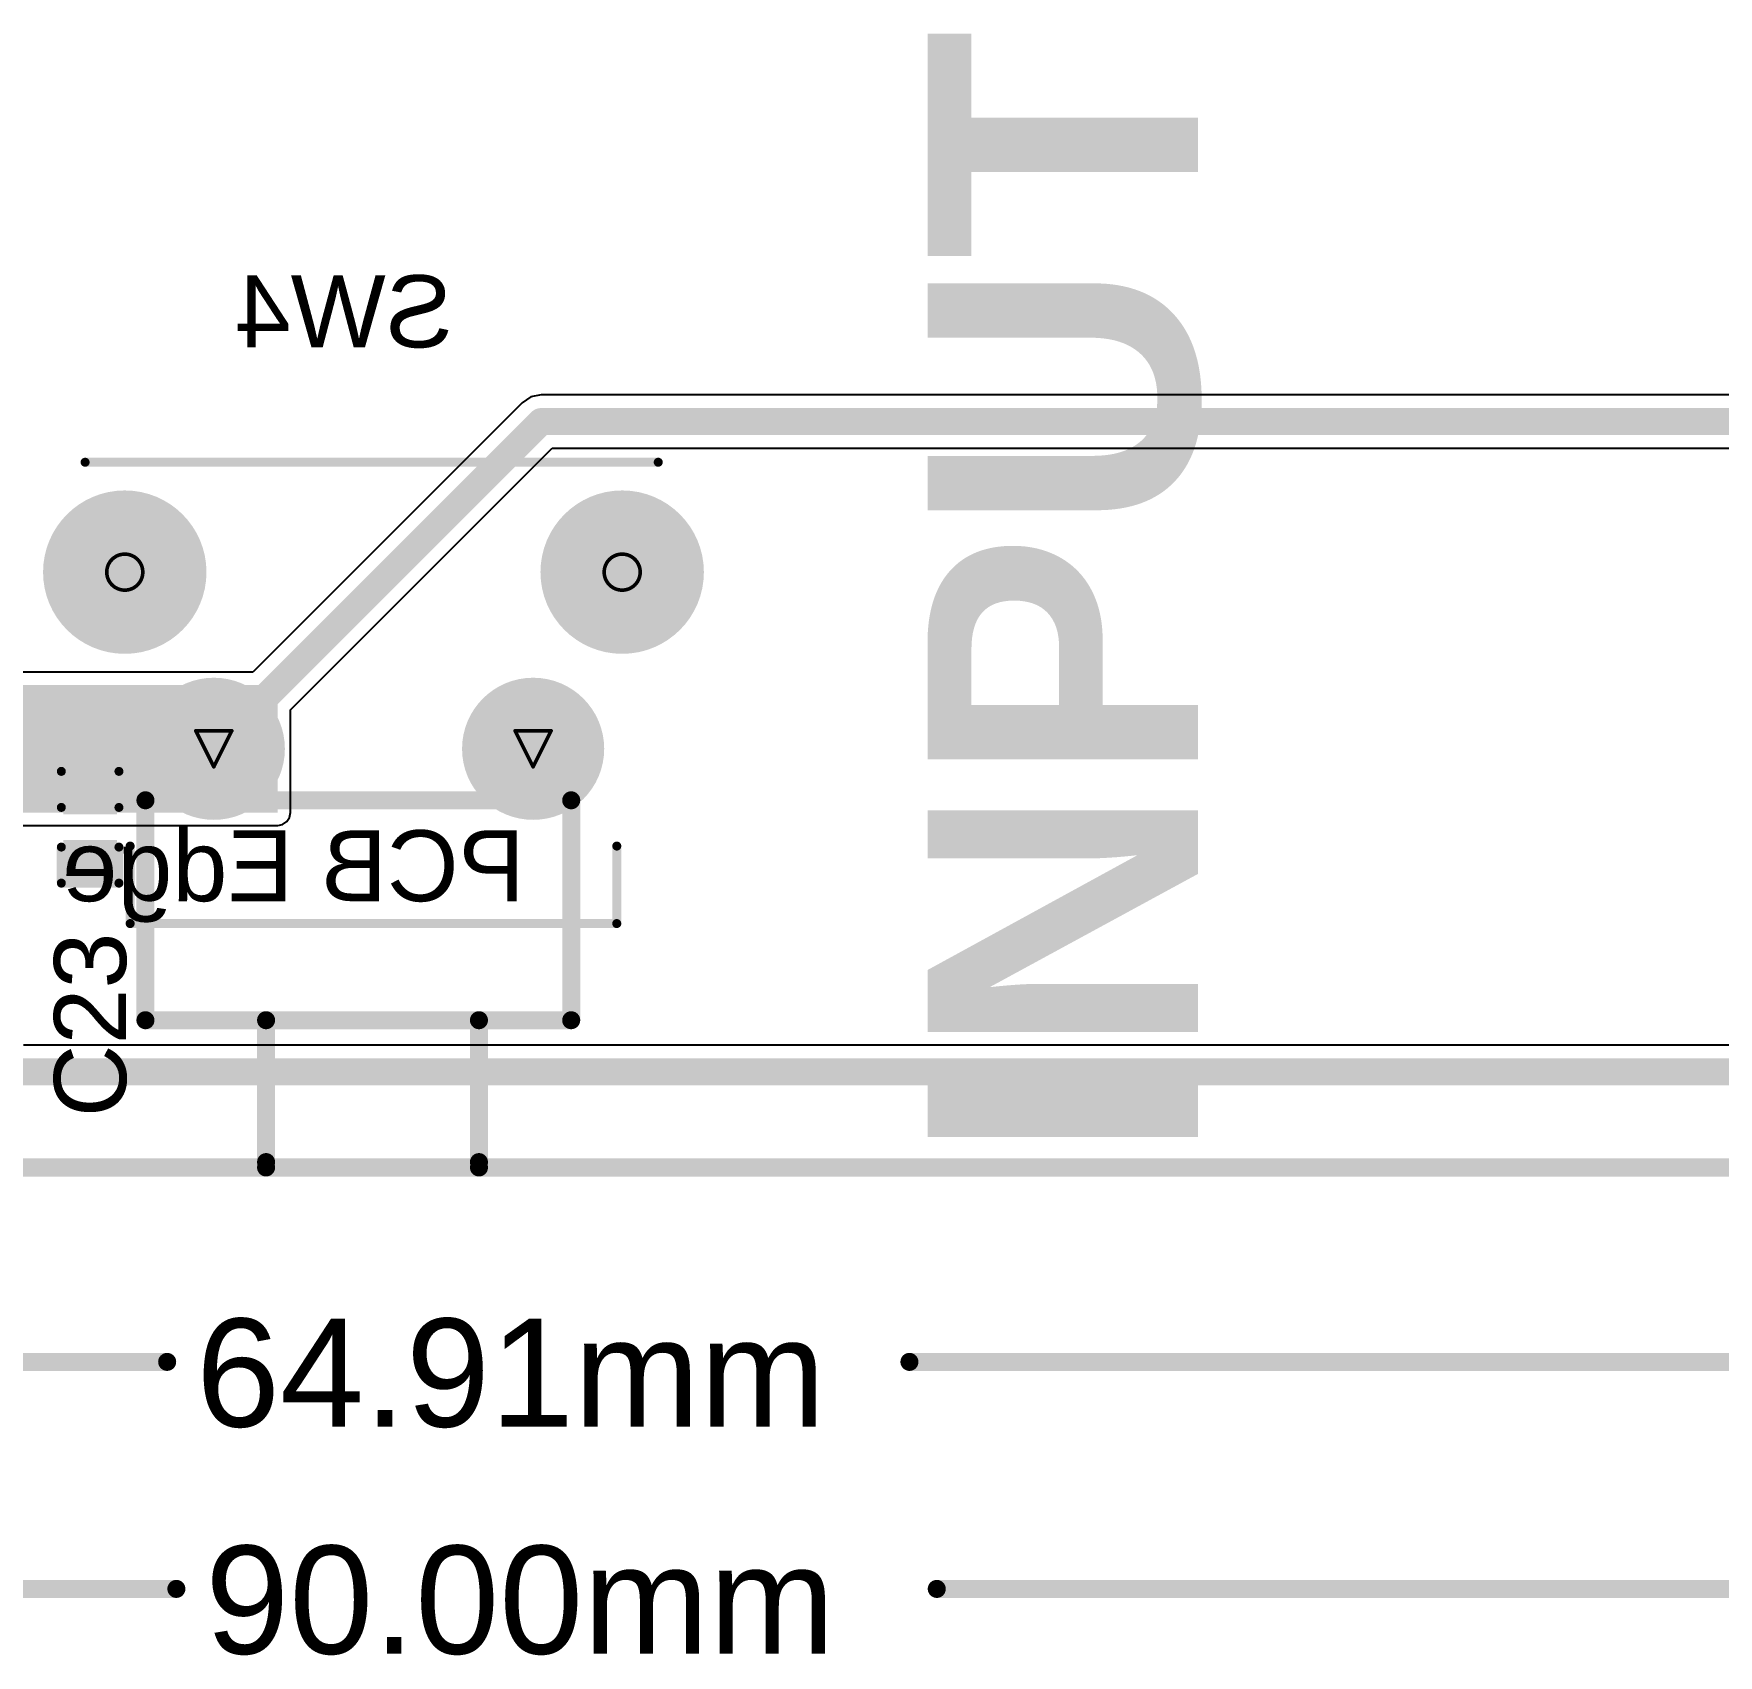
# Model space of a CAD drawing. Header units: inches. Extents: x -5 to 433, y -20 to 71.
# Drawn here: x 32.22 to 55.97, y -19.38 to 3.48 of the extents above; entities that cross this region are included whole.
import ezdxf

# ---------------------------------------------------------------- set-up
doc = ezdxf.new("R2010")
doc.units = ezdxf.units.IN
for name, color, linetype in [('Board Outline', 216, 'Continuous'), ('Bottom Layer', 5, 'Continuous'), ('Bottom Overlay', 54, 'Continuous'), ('Bottom Solder', 6, 'Continuous'), ('Deimensions', 6, 'Continuous'), ('Drill Drawing', 1, 'Continuous'), ('Multi-Layer', 9, 'Continuous'), ('Pad Holes', 156, 'Continuous'), ('Top Layer', 1, 'Continuous'), ('Top Overlay', 2, 'Continuous'), ('Top Paste', 8, 'Continuous'), ('Top Solder', 216, 'Continuous')]:
    doc.layers.add(name, color=color, linetype=linetype)
doc.styles.add('Arial', font='', dxfattribs={"height": 0.2})
doc.styles.add('Arial_Bold', font='', dxfattribs={"height": 0.2})
doc.styles.get('Arial').set_extended_font_data('Arial')
doc.styles.get('Arial_Bold').set_extended_font_data('Arial', bold=True)

# ---------------------------------------------------------------- blocks, each defined once
blk = doc.blocks.new('1825027_8_B_11')
at = {"layer": 'Bottom Layer'}
h = blk.add_hatch(color=5, dxfattribs=at)
edge = h.paths.add_edge_path()
edge.add_arc((-2.25, 1.245), 0.9, 0, 360)
h = blk.add_hatch(color=5, dxfattribs=at)
edge = h.paths.add_edge_path()
edge.add_arc((2.25, 1.245), 0.9, 0, 360)
h = blk.add_hatch(color=5, dxfattribs=at)
edge = h.paths.add_edge_path()
edge.add_arc((-3.505, -1.245), 1.05, 0, 360)
h = blk.add_hatch(color=5, dxfattribs=at)
edge = h.paths.add_edge_path()
edge.add_arc((3.505, -1.245), 1.05, 0, 360)
at = {"layer": 'Bottom Solder'}
h = blk.add_hatch(color=6, dxfattribs=at)
edge = h.paths.add_edge_path()
edge.add_arc((-2.25, 1.245), 1.0016, 0, 360)
h = blk.add_hatch(color=6, dxfattribs=at)
edge = h.paths.add_edge_path()
edge.add_arc((2.25, 1.245), 1.0016, 0, 360)
h = blk.add_hatch(color=6, dxfattribs=at)
edge = h.paths.add_edge_path()
edge.add_arc((-3.505, -1.245), 1.1516, 0, 360)
h = blk.add_hatch(color=6, dxfattribs=at)
edge = h.paths.add_edge_path()
edge.add_arc((3.505, -1.245), 1.1516, 0, 360)
at = {"layer": 'Multi-Layer'}
h = blk.add_hatch(color=9, dxfattribs=at)
edge = h.paths.add_edge_path()
edge.add_arc((-2.25, 1.245), 0.9, 0, 360)
h = blk.add_hatch(color=9, dxfattribs=at)
edge = h.paths.add_edge_path()
edge.add_arc((2.25, 1.245), 0.9, 0, 360)
h = blk.add_hatch(color=9, dxfattribs=at)
edge = h.paths.add_edge_path()
edge.add_arc((-3.505, -1.245), 1.05, 0, 360)
h = blk.add_hatch(color=9, dxfattribs=at)
edge = h.paths.add_edge_path()
edge.add_arc((3.505, -1.245), 1.05, 0, 360)
at = {"layer": 'Pad Holes'}
h = blk.add_hatch(color=7, dxfattribs=at)
edge = h.paths.add_edge_path()
edge.add_arc((-2.25, 1.245), 0.55, 0, 360)
h = blk.add_hatch(color=7, dxfattribs=at)
edge = h.paths.add_edge_path()
edge.add_arc((2.25, 1.245), 0.55, 0, 360)
h = blk.add_hatch(color=7, dxfattribs=at)
edge = h.paths.add_edge_path()
edge.add_arc((-3.505, -1.245), 0.65, 0, 360)
h = blk.add_hatch(color=7, dxfattribs=at)
edge = h.paths.add_edge_path()
edge.add_arc((3.505, -1.245), 0.65, 0, 360)
at = {"layer": 'Top Layer'}
h = blk.add_hatch(color=1, dxfattribs=at)
edge = h.paths.add_edge_path()
edge.add_arc((-2.25, 1.245), 0.9, 0, 360)
h = blk.add_hatch(color=1, dxfattribs=at)
edge = h.paths.add_edge_path()
edge.add_arc((2.25, 1.245), 0.9, 0, 360)
h = blk.add_hatch(color=1, dxfattribs=at)
edge = h.paths.add_edge_path()
edge.add_arc((-3.505, -1.245), 1.05, 0, 360)
h = blk.add_hatch(color=1, dxfattribs=at)
edge = h.paths.add_edge_path()
edge.add_arc((3.505, -1.245), 1.05, 0, 360)
at = {"layer": 'Top Solder'}
h = blk.add_hatch(color=216, dxfattribs=at)
edge = h.paths.add_edge_path()
edge.add_arc((-2.25, 1.245), 1.0016, 0, 360)
h = blk.add_hatch(color=216, dxfattribs=at)
edge = h.paths.add_edge_path()
edge.add_arc((2.25, 1.245), 1.0016, 0, 360)
h = blk.add_hatch(color=216, dxfattribs=at)
edge = h.paths.add_edge_path()
edge.add_arc((-3.505, -1.245), 1.1516, 0, 360)
h = blk.add_hatch(color=216, dxfattribs=at)
edge = h.paths.add_edge_path()
edge.add_arc((3.505, -1.245), 1.1516, 0, 360)
at = {"layer": 'Bottom Overlay'}
for points in [[(-3.429, 3.7084, 0.127, 0.127, 0), (-3.429, 2.6162, 0.127, 0.127, 0)], [(3.429, 3.7084, 0.127, 0.127, 0), (-3.429, 3.7084, 0.127, 0.127, 0)], [(3.429, 3.7084, 0.127, 0.127, 0), (3.429, 2.6162, 0.127, 0.127, 0)], [(4.064, -2.794, 0.127, 0.127, 0), (-4.0132, -2.794, 0.127, 0.127, 0)]]:
    blk.add_lwpolyline(points, format="xyseb", dxfattribs=at)
for points in [[(-3.46075, 3.7084, 0.0635, 0.0635, 1), (-3.39725, 3.7084, 0.0635, 0.0635, 1)], [(-3.46075, 3.7084, 0.0635, 0.0635, 1), (-3.39725, 3.7084, 0.0635, 0.0635, 1)], [(3.39725, 3.7084, 0.0635, 0.0635, 1), (3.46075, 3.7084, 0.0635, 0.0635, 1)], [(3.39725, 3.7084, 0.0635, 0.0635, 1), (3.46075, 3.7084, 0.0635, 0.0635, 1)], [(-3.46075, 2.6162, 0.0635, 0.0635, 1), (-3.39725, 2.6162, 0.0635, 0.0635, 1)], [(3.39725, 2.6162, 0.0635, 0.0635, 1), (3.46075, 2.6162, 0.0635, 0.0635, 1)], [(-4.04495, -2.794, 0.0635, 0.0635, 1), (-3.98145, -2.794, 0.0635, 0.0635, 1)], [(4.03225, -2.794, 0.0635, 0.0635, 1), (4.09575, -2.794, 0.0635, 0.0635, 1)]]:
    blk.add_lwpolyline(points, format="xyseb", close=True, dxfattribs=at)
at = {"layer": 'Bottom Overlay', "style": 'Arial', "text_generation_flag": 2}
blk.add_text('PCB Edge', height=1.000001, rotation=180, dxfattribs=at).set_placement((-2.1336, 3.39371))
blk = doc.blocks.new('C___0402_12')
at = {"layer": 'Top Layer'}
for points in [[(-0.699, -0.318), (-0.699, 0.318), (-0.241, 0.318), (-0.241, -0.318)], [(0.241, -0.318), (0.241, 0.318), (0.699, 0.318), (0.699, -0.318)]]:
    blk.add_hatch(color=1, dxfattribs=at).paths.add_polyline_path(points)
at = {"layer": 'Top Paste'}
for points in [[(-0.699, -0.318), (-0.699, 0.318), (-0.241, 0.318), (-0.241, -0.318)], [(0.241, -0.318), (0.241, 0.318), (0.699, 0.318), (0.699, -0.318)]]:
    blk.add_hatch(color=8, dxfattribs=at).paths.add_polyline_path(points)
at = {"layer": 'Top Solder'}
for points in [[(-0.758, -0.377), (-0.758, 0.377), (-0.181, 0.377), (-0.181, -0.377)], [(0.181, -0.377), (0.181, 0.377), (0.758, 0.377), (0.758, -0.377)]]:
    blk.add_hatch(color=216, dxfattribs=at).paths.add_polyline_path(points)
at = {"layer": 'Top Overlay'}
for points in [[(-0.787, 0.406, 0.127, 0.127, 0), (-0.787, -0.406, 0.127, 0.127, 0)], [(-0.787, 0.406, 0.127, 0.127, 0), (-0.279, 0.406, 0.127, 0.127, 0)], [(0.279, 0.406, 0.127, 0.127, 0), (0.787, 0.406, 0.127, 0.127, 0)], [(0.787, 0.406, 0.127, 0.127, 0), (0.787, -0.406, 0.127, 0.127, 0)], [(-0.787, -0.406, 0.127, 0.127, 0), (-0.279, -0.406, 0.127, 0.127, 0)], [(0.279, -0.406, 0.127, 0.127, 0), (0.787, -0.406, 0.127, 0.127, 0)]]:
    blk.add_lwpolyline(points, format="xyseb", dxfattribs=at)
for points in [[(-0.819, 0.406, 0.0635, 0.0635, 1), (-0.756, 0.406, 0.0635, 0.0635, 1)], [(-0.819, 0.406, 0.0635, 0.0635, 1), (-0.756, 0.406, 0.0635, 0.0635, 1)], [(-0.311, 0.406, 0.0635, 0.0635, 1), (-0.248, 0.406, 0.0635, 0.0635, 1)], [(0.248, 0.406, 0.0635, 0.0635, 1), (0.311, 0.406, 0.0635, 0.0635, 1)], [(0.756, 0.406, 0.0635, 0.0635, 1), (0.819, 0.406, 0.0635, 0.0635, 1)], [(0.756, 0.406, 0.0635, 0.0635, 1), (0.819, 0.406, 0.0635, 0.0635, 1)], [(-0.819, -0.406, 0.0635, 0.0635, 1), (-0.756, -0.406, 0.0635, 0.0635, 1)], [(-0.819, -0.406, 0.0635, 0.0635, 1), (-0.756, -0.406, 0.0635, 0.0635, 1)], [(-0.311, -0.406, 0.0635, 0.0635, 1), (-0.248, -0.406, 0.0635, 0.0635, 1)], [(0.248, -0.406, 0.0635, 0.0635, 1), (0.311, -0.406, 0.0635, 0.0635, 1)], [(0.756, -0.406, 0.0635, 0.0635, 1), (0.819, -0.406, 0.0635, 0.0635, 1)], [(0.756, -0.406, 0.0635, 0.0635, 1), (0.819, -0.406, 0.0635, 0.0635, 1)]]:
    blk.add_lwpolyline(points, format="xyseb", close=True, dxfattribs=at)

msp = doc.modelspace()

# ---------------------------------------------------------------- hatches: boundary and pattern name
at = {"layer": 'Top Layer'}
msp.add_hatch(color=1, dxfattribs=at).paths.add_polyline_path([(29.105, -7.497), (35.663, -7.497), (35.663, -5.698), (29.105, -5.698)])

# ---------------------------------------------------------------- linework, layer by layer
at = {"layer": 'Board Outline'}
for points in [[(7.805, -12.5, 0.254, 0.254, 0), (72.195, -12.5, 0.254, 0.254, 0)], [(35.5, -12.5, 0.254, 0.254, 0), (38.5, -12.5, 0.254, 0.254, 0)]]:
    msp.add_lwpolyline(points, format="xyseb", dxfattribs=at)
for points in [[(35.436, -12.5, 0.127, 0.127, 1), (35.563, -12.5, 0.127, 0.127, 1)], [(38.436, -12.5, 0.127, 0.127, 1), (38.563, -12.5, 0.127, 0.127, 1)]]:
    msp.add_lwpolyline(points, format="xyseb", close=True, dxfattribs=at)
at = {"layer": 'Deimensions'}
for points in [[(33.8, -10.424, 0.254, 0.254, 0), (33.8, -7.324, 0.254, 0.254, 0)], [(33.8, -7.324, 0.254, 0.254, 0), (39.8, -7.324, 0.254, 0.254, 0)], [(39.8, -10.424, 0.254, 0.254, 0), (39.8, -7.324, 0.254, 0.254, 0)], [(33.8, -10.424, 0.254, 0.254, 0), (39.8, -10.424, 0.254, 0.254, 0)], [(35.5, -12.424, 0.254, 0.254, 0), (35.5, -10.424, 0.254, 0.254, 0)], [(35.5, -10.424, 0.254, 0.254, 0), (38.5, -10.424, 0.254, 0.254, 0)], [(38.5, -12.424, 0.254, 0.254, 0), (38.5, -10.424, 0.254, 0.254, 0)], [(35.5, -12.5, 0.254, 0.254, 0), (38.5, -12.5, 0.254, 0.254, 0)], [(7.29, -15.24, 0.254, 0.254, 0), (34.105, -15.24, 0.254, 0.254, 0)], [(44.567, -15.24, 0.254, 0.254, 0), (72.195, -15.24, 0.254, 0.254, 0)], [(-5, -18.44, 0.254, 0.254, 0), (34.236, -18.44, 0.254, 0.254, 0)], [(44.951, -18.44, 0.254, 0.254, 0), (85, -18.44, 0.254, 0.254, 0)]]:
    msp.add_lwpolyline(points, format="xyseb", dxfattribs=at)
for points in [[(33.736, -7.324, 0.127, 0.127, 1), (33.863, -7.324, 0.127, 0.127, 1)], [(33.736, -7.324, 0.127, 0.127, 1), (33.863, -7.324, 0.127, 0.127, 1)], [(39.736, -7.324, 0.127, 0.127, 1), (39.863, -7.324, 0.127, 0.127, 1)], [(39.736, -7.324, 0.127, 0.127, 1), (39.863, -7.324, 0.127, 0.127, 1)], [(33.736, -10.424, 0.127, 0.127, 1), (33.863, -10.424, 0.127, 0.127, 1)], [(33.736, -10.424, 0.127, 0.127, 1), (33.863, -10.424, 0.127, 0.127, 1)], [(35.436, -10.424, 0.127, 0.127, 1), (35.563, -10.424, 0.127, 0.127, 1)], [(35.436, -10.424, 0.127, 0.127, 1), (35.563, -10.424, 0.127, 0.127, 1)], [(38.436, -10.424, 0.127, 0.127, 1), (38.563, -10.424, 0.127, 0.127, 1)], [(38.436, -10.424, 0.127, 0.127, 1), (38.563, -10.424, 0.127, 0.127, 1)], [(39.736, -10.424, 0.127, 0.127, 1), (39.863, -10.424, 0.127, 0.127, 1)], [(39.736, -10.424, 0.127, 0.127, 1), (39.863, -10.424, 0.127, 0.127, 1)], [(35.436, -12.424, 0.127, 0.127, 1), (35.563, -12.424, 0.127, 0.127, 1)], [(38.436, -12.424, 0.127, 0.127, 1), (38.563, -12.424, 0.127, 0.127, 1)], [(35.436, -12.5, 0.127, 0.127, 1), (35.563, -12.5, 0.127, 0.127, 1)], [(38.436, -12.5, 0.127, 0.127, 1), (38.563, -12.5, 0.127, 0.127, 1)], [(34.042, -15.24, 0.127, 0.127, 1), (34.169, -15.24, 0.127, 0.127, 1)], [(44.503, -15.24, 0.127, 0.127, 1), (44.63, -15.24, 0.127, 0.127, 1)], [(34.172, -18.44, 0.127, 0.127, 1), (34.299, -18.44, 0.127, 0.127, 1)], [(44.888, -18.44, 0.127, 0.127, 1), (45.015, -18.44, 0.127, 0.127, 1)]]:
    msp.add_lwpolyline(points, format="xyseb", close=True, dxfattribs=at)
at = {"layer": 'Drill Drawing'}
for points in [[(33.762, -4.108, 0.0508, 0.0508, 1), (33.254, -4.108, 0.0508, 0.0508, 1)], [(40.772, -4.108, 0.0508, 0.0508, 1), (40.264, -4.108, 0.0508, 0.0508, 1)], [(33.241, -4.108, 0.0254, 0.0254, 1), (33.267, -4.108, 0.0254, 0.0254, 1)], [(33.749, -4.108, 0.0254, 0.0254, 1), (33.775, -4.108, 0.0254, 0.0254, 1)], [(40.251, -4.108, 0.0254, 0.0254, 1), (40.277, -4.108, 0.0254, 0.0254, 1)], [(40.759, -4.108, 0.0254, 0.0254, 1), (40.785, -4.108, 0.0254, 0.0254, 1)], [(34.496, -6.344, 0.0254, 0.0254, 1), (34.522, -6.344, 0.0254, 0.0254, 1)], [(34.496, -6.344, 0.0254, 0.0254, 1), (34.522, -6.344, 0.0254, 0.0254, 1)], [(35.004, -6.344, 0.0254, 0.0254, 1), (35.03, -6.344, 0.0254, 0.0254, 1)], [(35.004, -6.344, 0.0254, 0.0254, 1), (35.03, -6.344, 0.0254, 0.0254, 1)], [(38.996, -6.344, 0.0254, 0.0254, 1), (39.022, -6.344, 0.0254, 0.0254, 1)], [(38.996, -6.344, 0.0254, 0.0254, 1), (39.022, -6.344, 0.0254, 0.0254, 1)], [(39.504, -6.344, 0.0254, 0.0254, 1), (39.53, -6.344, 0.0254, 0.0254, 1)], [(39.504, -6.344, 0.0254, 0.0254, 1), (39.53, -6.344, 0.0254, 0.0254, 1)], [(34.75, -6.852, 0.0254, 0.0254, 1), (34.776, -6.852, 0.0254, 0.0254, 1)], [(34.75, -6.852, 0.0254, 0.0254, 1), (34.776, -6.852, 0.0254, 0.0254, 1)], [(39.25, -6.852, 0.0254, 0.0254, 1), (39.276, -6.852, 0.0254, 0.0254, 1)], [(39.25, -6.852, 0.0254, 0.0254, 1), (39.276, -6.852, 0.0254, 0.0254, 1)]]:
    msp.add_lwpolyline(points, format="xyseb", close=True, dxfattribs=at)
for points in [[(34.509, -6.344, 0.0508, 0.0508, 0), (35.017, -6.344, 0.0508, 0.0508, 0)], [(34.509, -6.344, 0.0508, 0.0508, 0), (34.763, -6.852, 0.0508, 0.0508, 0)], [(34.763, -6.852, 0.0508, 0.0508, 0), (35.017, -6.344, 0.0508, 0.0508, 0)], [(39.009, -6.344, 0.0508, 0.0508, 0), (39.517, -6.344, 0.0508, 0.0508, 0)], [(39.009, -6.344, 0.0508, 0.0508, 0), (39.263, -6.852, 0.0508, 0.0508, 0)], [(39.263, -6.852, 0.0508, 0.0508, 0), (39.517, -6.344, 0.0508, 0.0508, 0)]]:
    msp.add_lwpolyline(points, format="xyseb", dxfattribs=at)
at = {"layer": 'Top Layer'}
for p, q in [((39.231, -1.639), (39.11, -1.72)), ((39.375, -1.61), (39.231, -1.639)), ((58.059, -1.61), (39.375, -1.61)), ((39.11, -1.72), (35.313, -5.517)), ((35.844, -6.048), (39.531, -2.361)), ((39.531, -2.361), (58.215, -2.361)), ((35.313, -5.517), (29.105, -5.517)), ((35.844, -7.497), (35.844, -6.048)), ((35.791, -7.625), (35.83, -7.566)), ((35.83, -7.566), (35.844, -7.497)), ((29.105, -7.678), (35.663, -7.678)), ((35.663, -7.678), (35.732, -7.664)), ((35.732, -7.664), (35.791, -7.625)), ((67.437, -10.775), (32.083, -10.775))]:
    msp.add_line(p, q, dxfattribs=at)
for points in [[(34.763, -6.598, 0.381, 0.381, 0), (39.375, -1.986, 0.381, 0.381, 0)], [(39.375, -1.986, 0.381, 0.381, 0), (58.215, -1.986, 0.381, 0.381, 0)], [(30.505, -11.151, 0.381, 0.381, 0), (67.437, -11.151, 0.381, 0.381, 0)]]:
    msp.add_lwpolyline(points, format="xyseb", dxfattribs=at)
for points in [[(39.28, -1.986, 0.191, 0.191, 1), (39.47, -1.986, 0.191, 0.191, 1)], [(39.28, -1.986, 0.191, 0.191, 1), (39.47, -1.986, 0.191, 0.191, 1)], [(34.668, -6.598, 0.191, 0.191, 1), (34.858, -6.598, 0.191, 0.191, 1)]]:
    msp.add_lwpolyline(points, format="xyseb", close=True, dxfattribs=at)

# ---------------------------------------------------------------- block references
for name, p, rotation in [('1825027_8_B_11', (37.013, -5.353), 180), ('C___0402_12', (33.02, -7.704), 90)]:
    msp.add_blockref(name, p, dxfattribs=dict(rotation=rotation))

# ---------------------------------------------------------------- texts
at = {"layer": 'Bottom Overlay', "style": 'Arial', "text_generation_flag": 2}
msp.add_text('SW4', height=1.016, dxfattribs=at).set_placement((38.133, -0.94))
at = {"layer": 'Deimensions', "style": 'Arial'}
for s, p in [('64.91mm', (34.512, -16.154)), ('90.00mm', (34.642, -19.355))]:
    msp.add_text(s, height=1.524, dxfattribs=at).set_placement(p)
at = {"layer": 'Top Overlay'}
for s, height, style, p in [('INPUT', 3.81, 'Arial_Bold', (48.631, -12.427)), ('C23', 1.016, 'Arial', (33.527, -11.792))]:
    msp.add_text(s, height=height, rotation=90, dxfattribs=dict(at, style=style)).set_placement(p)

doc.saveas('drawing.dxf')
